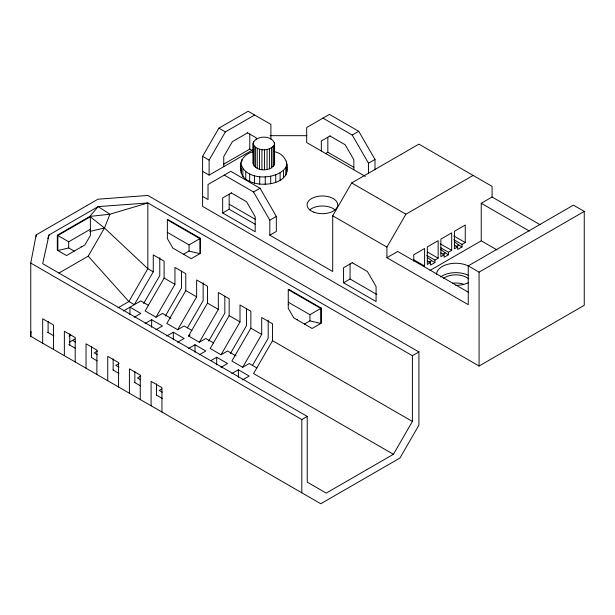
<?xml version="1.0" encoding="UTF-8"?>
<svg xmlns="http://www.w3.org/2000/svg" width="615" height="615" viewBox="0 0 615 615"><rect width="100%" height="100%" fill="white"/><g stroke="black" fill="none" stroke-linecap="round" stroke-linejoin="round"><path stroke-width="0.92" d="M30.75 336.297L30.75 263.059L36.17 234.884L97.97 199.206L147.846 195.447L418.907 351.941L418.907 425.18L399.935 458.044L320.784 503.747L30.75 336.297L31.088 331.523M49.016 234.984L42.673 263.681L307.231 416.416L307.231 482.145L326.204 493.099L393.423 454.293L412.396 421.429L412.396 355.701L147.846 202.958L98.146 206.617L49.016 234.984L47.747 238.597M274.09 151.69C285.145 153.312 290.026 165.251 285.821 174.991C280.202 183.262 268.97 184.777 259.714 184.1C251.981 183.162 241.057 179.565 240.903 170.232C238.451 161.261 245.031 153.273 253.649 151.721M240.903 170.232L241.403 168.664M253.149 143.118C256.171 134.985 272.683 135.031 274.574 143.872L274.574 163.898C271.546 172.039 255.033 171.992 253.149 163.152L253.149 143.118L253.303 164.643M253.149 163.152L253.611 161.684L253.611 141.65M274.106 165.366L274.106 145.34L274.574 143.872M285.821 174.991L285.821 167.472L286.821 164.328M58.94 273.068L88.214 256.171L104.481 228.004L109.901 214.228L147.846 202.958L147.846 268.694L128.873 301.558L118.088 307.784M473.12 175.421L405.892 214.228L386.92 247.092L386.92 257.731L468.238 304.679L468.238 265.872L573.411 205.149L584.25 211.414L584.25 305.309L479.077 366.025L202.604 206.402L202.604 156.325L218.863 128.158L248.137 111.254L270.907 124.399L270.907 139.428M202.604 171.347L209.108 175.106L209.108 160.085L225.367 131.91L254.641 115.013M171.001 318.362L162.483 313.45L155.979 317.202L145.14 310.944L164.113 278.08L164.113 261.175L153.266 254.918L153.266 271.822L134.293 304.686L128.873 301.558L88.214 256.171M143.649 303.51L159.777 275.574L159.777 257.739M155.979 317.202L174.952 284.338L174.952 267.44L185.792 273.698L185.792 290.595L166.819 323.459L177.666 329.725L184.169 325.965L191.911 330.44M165.327 316.033L181.456 288.097L181.456 271.192M177.666 329.725L196.639 296.861L196.639 279.956L207.478 286.213L207.478 303.118L188.505 335.982L199.345 342.24L205.856 338.488L213.597 342.955M187.49 327.726L203.142 300.612L203.142 282.777M199.345 342.24L218.325 309.376L218.325 292.479L229.164 298.736L229.164 315.641L210.192 348.505L221.031 354.763L227.535 351.004L236.06 355.924M208.7 341.071L224.829 313.135L224.829 296.23M221.031 354.763L240.004 321.899L240.004 304.994L250.851 311.259L250.851 328.156L231.878 361.02L242.717 367.278L249.221 363.526L256.97 367.993M230.387 353.587L246.515 325.65L246.515 308.753M242.717 367.278L261.69 334.414L261.69 317.517L272.537 323.774L272.537 340.679L253.557 373.543L393.423 454.293M224.283 175.106L253.557 192.003L269.824 220.178L269.824 235.199L332.707 271.507L332.707 215.796L351.68 182.932L418.907 144.118L492.092 186.376L492.092 197.015L540.216 224.798M252.542 365.287L268.194 338.173L268.194 320.33M253.303 144.61C257.354 151.436 269.339 151.367 274.106 145.34M240.903 162.721C243.847 181.01 276.796 180.602 285.821 167.472M89.844 216.418L98.146 206.617L109.901 214.228L89.844 216.418L57.31 235.199L57.31 250.22L66.528 255.54L84.885 244.947L90.382 235.422L90.382 216.734L89.844 216.418L104.481 228.004L147.846 268.694L153.266 271.822M90.382 216.734L57.856 235.514L57.856 250.536L68.696 247.945L74.2 251.12M247.599 132.855L232.416 141.619L223.745 156.641L223.745 166.657M57.31 235.199L68.696 241.772L90.382 229.249M223.745 164.151L249.767 149.13L252.204 150.537M209.108 175.106L253.834 149.284M167.365 219.863L167.903 219.547L200.429 238.328L200.429 253.349L191.219 258.677L172.861 248.076L167.365 238.551L167.365 219.863L199.89 238.643L199.89 253.664L189.051 251.074L183.547 254.249M231.532 192.833L222.661 197.953L222.661 212.975L255.187 231.755L255.187 216.734L246.515 201.712L231.332 192.949M330.194 135.869L321.322 140.989L321.322 151.006M253.557 192.003L260.068 188.252L276.327 216.418L276.327 231.448L269.824 235.199M322.952 118.142L352.226 135.046L358.73 131.287L374.996 159.454L374.996 169.786M222.661 212.975L229.164 209.223L255.187 224.244M325.389 153.665L327.826 152.259L353.848 167.28M167.365 232.385L189.051 244.901L200.429 238.328M69.118 336.051L70.779 335.09M269.824 220.178L276.327 216.418M368.485 173.538L368.485 163.213L374.996 159.454M69.395 342.155L74.93 338.957M123.377 310.99L140.797 300.927L148.546 305.401M134.216 317.248L140.797 313.45L129.957 307.185L129.957 314.703M97.431 351.004L94.18 352.887L97.278 354.671M145.063 323.505L151.644 319.708L162.483 325.965L155.903 329.763M119.118 363.526L115.858 365.402L118.956 367.193M166.75 336.028L173.33 332.223L184.169 338.488L177.589 342.286M188.505 335.982L190.135 335.044M288.258 289.657L288.796 289.35L321.322 308.123L321.322 323.152L312.105 328.471L293.755 317.87L288.258 308.353L288.258 289.657L320.784 308.438L320.784 323.459L309.937 320.869L304.44 324.043M140.797 376.042L137.545 377.925L140.643 379.709M188.428 348.544L195.009 344.746L205.856 351.004L199.275 354.801M352.418 262.628L343.554 267.748L343.554 282.777L376.08 301.55L376.08 286.529L367.401 271.507L352.226 262.743M288.258 304.686L288.796 304.371M343.554 282.777L350.058 279.018L376.887 294.508M386.92 257.731L397.759 251.474L468.292 292.194M430 270.423L481.245 240.834L481.245 203.273L492.092 197.015M161.668 389.034L159.231 390.44L162.329 392.232M210.937 360.59L216.695 357.269L227.535 363.526L220.954 367.324M296.93 319.708L297.468 319.393M288.258 302.18L309.937 314.696L321.322 308.123M231.801 373.582L238.382 369.784L249.221 376.042L242.641 379.847M428.755 262.374L431.645 260.706L434.897 262.59L434.897 260.084L426.764 255.386M443.031 254.133L445.199 252.88L448.45 254.764L448.45 252.258L440.317 247.561M455.861 246.73L458.752 245.062L462.003 246.938L462.003 244.432L453.87 239.735M434.897 262.59L430.562 265.088L430.562 262.59L427.31 264.465L427.31 246.938L438.149 240.68L438.149 258.208L434.897 260.084M448.45 254.764L444.115 257.262L444.115 254.764L440.863 256.639L440.863 239.112L451.702 232.854L451.702 250.382L448.45 252.258M462.003 246.938L457.668 249.444L457.668 246.938L454.416 248.814L454.416 231.286L465.255 225.029L465.255 242.556L462.003 244.432M468.238 265.872L479.077 272.13L584.25 211.414M30.75 263.059L301.811 419.545L307.231 416.416M412.396 355.701L418.907 351.941M104.481 228.004L89.844 231.44L90.382 231.755M270.062 135.669L306.831 135.669M358.73 131.287L329.456 114.382L306.685 127.528L306.685 142.557L365.233 176.359M481.245 203.273L529.377 231.063M330.001 135.984L345.176 144.748L353.848 159.769L353.848 169.786M481.245 240.834L497.012 249.936M453.801 235.937L465.255 242.556M351.68 182.932L405.892 214.228M454.416 245.062L457.668 246.938M440.248 243.763L451.702 250.382M247.399 132.74L256.271 137.86L256.271 139.682M440.863 252.88L444.115 254.764M218.863 128.158L225.367 131.91M427.51 252.065L438.149 258.208M427.31 260.706L430.562 262.59M413.957 259.884L424.596 266.026L424.596 248.498L413.757 254.764L413.757 261.221M332.707 215.796L386.92 247.092M260.068 188.252L230.794 171.347L208.024 184.492L208.024 199.521L202.604 196.393M202.604 156.325L209.108 160.085M229.164 204.211L255.187 219.24M164.113 278.08L174.952 284.338M185.792 290.595L196.639 296.861M207.478 303.118L218.325 309.376M229.164 315.641L240.004 321.899M250.851 328.156L261.69 334.414M272.537 340.679L412.396 421.429M81.165 246.469L81.71 246.776M72.493 340.364L75.591 342.155M47.624 332.269L53.874 335.875M68.842 344.515L75.56 348.39M91.351 357.507L97.239 360.913M113.037 370.03L118.926 373.436M134.716 382.553L140.612 385.951M156.402 395.068L162.299 398.474M454.416 241.718L458.752 245.062M440.863 249.544L445.199 252.88M427.31 257.37L431.645 260.706M352.226 135.046L368.485 163.213M286.821 171.839L286.482 161.13M274.574 163.898L274.421 142.38M479.077 272.13L479.077 366.025M350.058 263.996L350.058 279.018M327.826 137.237L327.826 152.259M309.937 314.696L309.937 320.869M301.811 419.545L301.811 492.792M283.546 170.393L283.546 177.904M280.125 172.915L280.125 180.426M275.758 174.891L275.758 182.401M273.045 146.701L273.045 166.734M271.446 147.877L271.446 167.91M270.7 176.205L270.7 183.716M269.416 148.799L269.416 168.825M267.056 149.407L267.056 169.44M265.25 176.782L265.25 184.292M264.512 149.676L264.512 169.709M261.929 149.591L261.929 169.617M259.714 176.59L259.714 184.1M259.453 149.145L259.453 169.179M257.239 148.369L257.239 168.402M255.41 147.316L255.41 167.349M254.418 175.636L254.418 183.147M254.072 146.039L254.072 166.065M249.767 134.101L249.767 149.13M249.675 173.976L249.675 181.487M245.754 171.716L245.754 179.226M242.887 168.979L242.887 176.49M241.903 159.577L241.903 161.453M241.234 165.919L241.234 173.43M238.382 369.784L238.382 377.295M229.164 194.202L229.164 209.223M216.695 357.269L216.695 364.78M195.009 344.746L195.009 352.257M189.051 244.901L189.051 251.074M173.33 332.223L173.33 339.741M161.945 412.035L161.945 387.627L151.098 381.362L151.098 405.777M156.518 383.868L156.518 395.138M151.644 319.708L151.644 327.218M140.258 399.519L140.258 375.104L129.411 368.846L129.411 393.262M134.839 371.352L134.839 382.615M118.572 386.996L118.572 362.589L107.733 356.323L107.733 380.739M113.152 358.829L113.152 370.099M96.886 374.481L96.886 350.066L86.046 343.808L86.046 368.224M91.466 346.314L91.466 357.576M75.207 361.958L75.207 337.55L64.36 331.285L64.36 355.701M69.779 333.791L69.779 345.061M68.696 241.772L68.696 247.945M53.52 349.443L53.52 325.028L42.673 318.77L42.673 343.178M48.101 321.268L48.101 332.538M36.17 234.884L36.17 236.744M468.599 282.546A19.165 11.062 0 0 1 455.769 285.391M436.604 274.321A19.165 11.062 0 0 1 447.974 264.212A19.165 11.062 0 0 1 468.599 266.103M309.676 209.923A15.337 8.856 0 0 1 335.175 209.953M452.579 283.192A15.337 8.856 0 0 1 463.433 284.184M440.563 276.973A19.165 11.062 0 0 1 468.599 275.489M443.607 278.326A15.337 8.856 0 0 1 468.522 278.795M313.865 212.19A15.337 8.856 0 0 0 337.704 205.433A15.337 8.856 0 0 0 315.649 196.892A15.337 8.856 0 0 0 313.865 212.19"/></g></svg>
